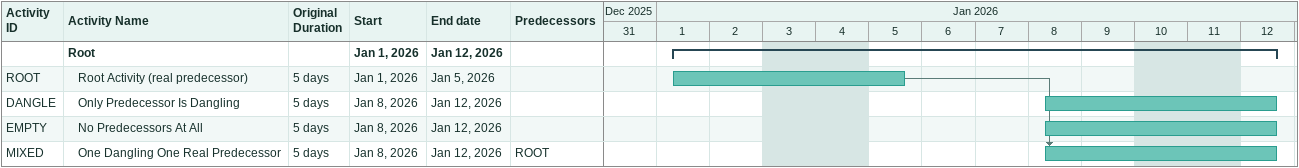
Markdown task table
| ID | Level | Task | Original duration | Start | Finish | Predecessors |
|---|---|---|---|---|---|---|
|  | 1 | **Root** |  | 2026-01-01 | 2026-01-12 |  |
| ROOT | 2 | Root Activity (real predecessor) | 5d | 2026-01-01 | 2026-01-05 |  |
| DANGLE | 2 | Only Predecessor Is Dangling | 5d | 2026-01-08 | 2026-01-12 |  |
| EMPTY | 2 | No Predecessors At All | 5d | 2026-01-08 | 2026-01-12 |  |
| MIXED | 2 | One Dangling One Real Predecessor | 5d | 2026-01-08 | 2026-01-12 | ROOT |
